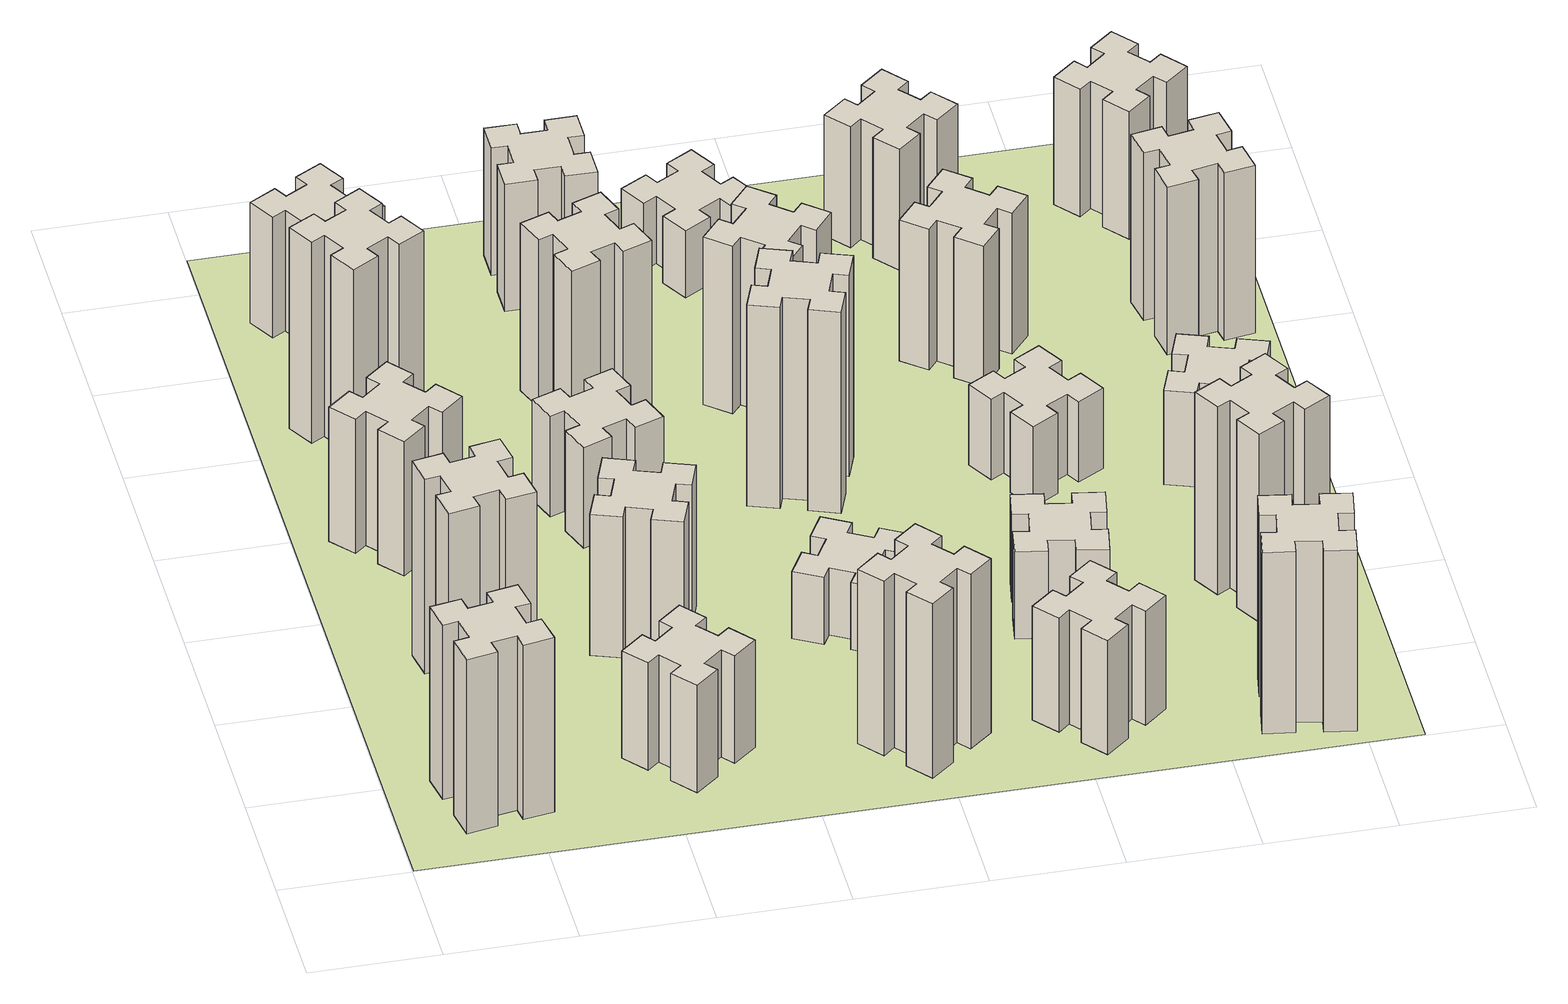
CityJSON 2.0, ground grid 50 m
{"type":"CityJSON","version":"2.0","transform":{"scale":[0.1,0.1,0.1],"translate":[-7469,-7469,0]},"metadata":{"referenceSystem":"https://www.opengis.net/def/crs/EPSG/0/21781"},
"CityObjects":{
"building1":{"type":"Building","attributes":{"class":"1000","function":"1000","usage":"1000","yearOfConstruction":2016,"roofType":"1000","measuredHeight":78,"storeysAboveGround":30,"storeysBelowGround":0},"geometry":[{"type":"Solid","lod":"1","boundaries":[[[[0,1,2,3,4,5,6,7,8,9,10,11,12,13,14,15,16,17,18,19]],[[17,16,20,21]],[[16,15,22,20]],[[15,14,23,22]],[[14,13,24,23]],[[13,12,25,24]],[[12,11,26,25]],[[11,10,27,26]],[[10,9,28,27]],[[9,8,29,28]],[[8,7,30,29]],[[7,6,31,30]],[[6,5,32,31]],[[5,4,33,32]],[[4,3,34,33]],[[3,2,35,34]],[[2,1,36,35]],[[1,0,37,36]],[[0,19,38,37]],[[19,18,39,38]],[[18,17,21,39]],[[24,25,26,27,28,29,30,31,32,33,34,35,36,37,38,39,21,20,22,23]]]]}]},
"building2":{"type":"Building","attributes":{"class":"1000","function":"1000","usage":"1000","yearOfConstruction":2016,"roofType":"1000","measuredHeight":87,"storeysAboveGround":30,"storeysBelowGround":0},"geometry":[{"type":"Solid","lod":"1","boundaries":[[[[40,41,42,43,44,45,46,47,48,49,50,51,52,53,54,55,56,57,58,59]],[[57,56,60,61]],[[56,55,62,60]],[[55,54,63,62]],[[54,53,64,63]],[[53,52,65,64]],[[52,51,66,65]],[[51,50,67,66]],[[50,49,68,67]],[[49,48,69,68]],[[48,47,70,69]],[[47,46,71,70]],[[46,45,72,71]],[[45,44,73,72]],[[44,43,74,73]],[[43,42,75,74]],[[42,41,76,75]],[[41,40,77,76]],[[40,59,78,77]],[[59,58,79,78]],[[58,57,61,79]],[[64,65,66,67,68,69,70,71,72,73,74,75,76,77,78,79,61,60,62,63]]]]}]},
"building3":{"type":"Building","attributes":{"class":"1000","function":"1000","usage":"1000","yearOfConstruction":2016,"roofType":"1000","measuredHeight":60,"storeysAboveGround":30,"storeysBelowGround":0},"geometry":[{"type":"Solid","lod":"1","boundaries":[[[[80,81,82,83,84,85,86,87,88,89,90,91,92,93,94,95,96,97,98,99]],[[97,96,100,101]],[[96,95,102,100]],[[95,94,103,102]],[[94,93,104,103]],[[93,92,105,104]],[[92,91,106,105]],[[91,90,107,106]],[[90,89,108,107]],[[89,88,109,108]],[[88,87,110,109]],[[87,86,111,110]],[[86,85,112,111]],[[85,84,113,112]],[[84,83,114,113]],[[83,82,115,114]],[[82,81,116,115]],[[81,80,117,116]],[[80,99,118,117]],[[99,98,119,118]],[[98,97,101,119]],[[104,105,106,107,108,109,110,111,112,113,114,115,116,117,118,119,101,100,102,103]]]]}]},
"building4":{"type":"Building","attributes":{"class":"1000","function":"1000","usage":"1000","yearOfConstruction":2016,"roofType":"1000","measuredHeight":90,"storeysAboveGround":30,"storeysBelowGround":0},"geometry":[{"type":"Solid","lod":"1","boundaries":[[[[120,121,122,123,124,125,126,127,128,129,130,131,132,133,134,135,136,137,138,139]],[[137,136,140,141]],[[136,135,142,140]],[[135,134,143,142]],[[134,133,144,143]],[[133,132,145,144]],[[132,131,146,145]],[[131,130,147,146]],[[130,129,148,147]],[[129,128,149,148]],[[128,127,150,149]],[[127,126,151,150]],[[126,125,152,151]],[[125,124,153,152]],[[124,123,154,153]],[[123,122,155,154]],[[122,121,156,155]],[[121,120,157,156]],[[120,139,158,157]],[[139,138,159,158]],[[138,137,141,159]],[[144,145,146,147,148,149,150,151,152,153,154,155,156,157,158,159,141,140,142,143]]]]}]},
"building5":{"type":"Building","attributes":{"class":"1000","function":"1000","usage":"1000","yearOfConstruction":2016,"roofType":"1000","measuredHeight":48,"storeysAboveGround":30,"storeysBelowGround":0},"geometry":[{"type":"Solid","lod":"1","boundaries":[[[[160,161,162,163,164,165,166,167,168,169,170,171,172,173,174,175,176,177,178,179]],[[177,176,180,181]],[[176,175,182,180]],[[175,174,183,182]],[[174,173,184,183]],[[173,172,185,184]],[[172,171,186,185]],[[171,170,187,186]],[[170,169,188,187]],[[169,168,189,188]],[[168,167,190,189]],[[167,166,191,190]],[[166,165,192,191]],[[165,164,193,192]],[[164,163,194,193]],[[163,162,195,194]],[[162,161,196,195]],[[161,160,197,196]],[[160,179,198,197]],[[179,178,199,198]],[[178,177,181,199]],[[184,185,186,187,188,189,190,191,192,193,194,195,196,197,198,199,181,180,182,183]]]]}]},
"building6":{"type":"Building","attributes":{"class":"1000","function":"1000","usage":"1000","yearOfConstruction":2016,"roofType":"1000","measuredHeight":54,"storeysAboveGround":30,"storeysBelowGround":0},"geometry":[{"type":"Solid","lod":"1","boundaries":[[[[200,201,202,203,204,205,206,207,208,209,210,211,212,213,214,215,216,217,218,219]],[[217,216,220,221]],[[216,215,222,220]],[[215,214,223,222]],[[214,213,224,223]],[[213,212,225,224]],[[212,211,226,225]],[[211,210,227,226]],[[210,209,228,227]],[[209,208,229,228]],[[208,207,230,229]],[[207,206,231,230]],[[206,205,232,231]],[[205,204,233,232]],[[204,203,234,233]],[[203,202,235,234]],[[202,201,236,235]],[[201,200,237,236]],[[200,219,238,237]],[[219,218,239,238]],[[218,217,221,239]],[[224,225,226,227,228,229,230,231,232,233,234,235,236,237,238,239,221,220,222,223]]]]}]},
"building7":{"type":"Building","attributes":{"class":"1000","function":"1000","usage":"1000","yearOfConstruction":2016,"roofType":"1000","measuredHeight":63,"storeysAboveGround":30,"storeysBelowGround":0},"geometry":[{"type":"Solid","lod":"1","boundaries":[[[[240,241,242,243,244,245,246,247,248,249,250,251,252,253,254,255,256,257,258,259]],[[257,256,260,261]],[[256,255,262,260]],[[255,254,263,262]],[[254,253,264,263]],[[253,252,265,264]],[[252,251,266,265]],[[251,250,267,266]],[[250,249,268,267]],[[249,248,269,268]],[[248,247,270,269]],[[247,246,271,270]],[[246,245,272,271]],[[245,244,273,272]],[[244,243,274,273]],[[243,242,275,274]],[[242,241,276,275]],[[241,240,277,276]],[[240,259,278,277]],[[259,258,279,278]],[[258,257,261,279]],[[264,265,266,267,268,269,270,271,272,273,274,275,276,277,278,279,261,260,262,263]]]]}]},
"building8":{"type":"Building","attributes":{"class":"1000","function":"1000","usage":"1000","yearOfConstruction":2016,"roofType":"1000","measuredHeight":45,"storeysAboveGround":30,"storeysBelowGround":0},"geometry":[{"type":"Solid","lod":"1","boundaries":[[[[280,281,282,283,284,285,286,287,288,289,290,291,292,293,294,295,296,297,298,299]],[[297,296,300,301]],[[296,295,302,300]],[[295,294,303,302]],[[294,293,304,303]],[[293,292,305,304]],[[292,291,306,305]],[[291,290,307,306]],[[290,289,308,307]],[[289,288,309,308]],[[288,287,310,309]],[[287,286,311,310]],[[286,285,312,311]],[[285,284,313,312]],[[284,283,314,313]],[[283,282,315,314]],[[282,281,316,315]],[[281,280,317,316]],[[280,299,318,317]],[[299,298,319,318]],[[298,297,301,319]],[[304,305,306,307,308,309,310,311,312,313,314,315,316,317,318,319,301,300,302,303]]]]}]},
"building9":{"type":"Building","attributes":{"class":"1000","function":"1000","usage":"1000","yearOfConstruction":2016,"roofType":"1000","measuredHeight":75,"storeysAboveGround":30,"storeysBelowGround":0},"geometry":[{"type":"Solid","lod":"1","boundaries":[[[[320,321,322,323,324,325,326,327,328,329,330,331,332,333,334,335,336,337,338,339]],[[337,336,340,341]],[[336,335,342,340]],[[335,334,343,342]],[[334,333,344,343]],[[333,332,345,344]],[[332,331,346,345]],[[331,330,347,346]],[[330,329,348,347]],[[329,328,349,348]],[[328,327,350,349]],[[327,326,351,350]],[[326,325,352,351]],[[325,324,353,352]],[[324,323,354,353]],[[323,322,355,354]],[[322,321,356,355]],[[321,320,357,356]],[[320,339,358,357]],[[339,338,359,358]],[[338,337,341,359]],[[344,345,346,347,348,349,350,351,352,353,354,355,356,357,358,359,341,340,342,343]]]]}]},
"building10":{"type":"Building","attributes":{"class":"1000","function":"1000","usage":"1000","yearOfConstruction":2016,"roofType":"1000","measuredHeight":78,"storeysAboveGround":30,"storeysBelowGround":0},"geometry":[{"type":"Solid","lod":"1","boundaries":[[[[360,361,362,363,364,365,366,367,368,369,370,371,372,373,374,375,376,377,378,379]],[[377,376,380,381]],[[376,375,382,380]],[[375,374,383,382]],[[374,373,384,383]],[[373,372,385,384]],[[372,371,386,385]],[[371,370,387,386]],[[370,369,388,387]],[[369,368,389,388]],[[368,367,390,389]],[[367,366,391,390]],[[366,365,392,391]],[[365,364,393,392]],[[364,363,394,393]],[[363,362,395,394]],[[362,361,396,395]],[[361,360,397,396]],[[360,379,398,397]],[[379,378,399,398]],[[378,377,381,399]],[[384,385,386,387,388,389,390,391,392,393,394,395,396,397,398,399,381,380,382,383]]]]}]},
"building11":{"type":"Building","attributes":{"class":"1000","function":"1000","usage":"1000","yearOfConstruction":2016,"roofType":"1000","measuredHeight":30,"storeysAboveGround":30,"storeysBelowGround":0},"geometry":[{"type":"Solid","lod":"1","boundaries":[[[[400,401,402,403,404,405,406,407,408,409,410,411,412,413,414,415,416,417,418,419]],[[417,416,420,421]],[[416,415,422,420]],[[415,414,423,422]],[[414,413,424,423]],[[413,412,425,424]],[[412,411,426,425]],[[411,410,427,426]],[[410,409,428,427]],[[409,408,429,428]],[[408,407,430,429]],[[407,406,431,430]],[[406,405,432,431]],[[405,404,433,432]],[[404,403,434,433]],[[403,402,435,434]],[[402,401,436,435]],[[401,400,437,436]],[[400,419,438,437]],[[419,418,439,438]],[[418,417,421,439]],[[424,425,426,427,428,429,430,431,432,433,434,435,436,437,438,439,421,420,422,423]]]]}]},
"building12":{"type":"Building","attributes":{"class":"1000","function":"1000","usage":"1000","yearOfConstruction":2016,"roofType":"1000","measuredHeight":57,"storeysAboveGround":30,"storeysBelowGround":0},"geometry":[{"type":"Solid","lod":"1","boundaries":[[[[440,441,442,443,444,445,446,447,448,449,450,451,452,453,454,455,456,457,458,459]],[[457,456,460,461]],[[456,455,462,460]],[[455,454,463,462]],[[454,453,464,463]],[[453,452,465,464]],[[452,451,466,465]],[[451,450,467,466]],[[450,449,468,467]],[[449,448,469,468]],[[448,447,470,469]],[[447,446,471,470]],[[446,445,472,471]],[[445,444,473,472]],[[444,443,474,473]],[[443,442,475,474]],[[442,441,476,475]],[[441,440,477,476]],[[440,459,478,477]],[[459,458,479,478]],[[458,457,461,479]],[[464,465,466,467,468,469,470,471,472,473,474,475,476,477,478,479,461,460,462,463]]]]}]},
"building13":{"type":"Building","attributes":{"class":"1000","function":"1000","usage":"1000","yearOfConstruction":2016,"roofType":"1000","measuredHeight":90,"storeysAboveGround":30,"storeysBelowGround":0},"geometry":[{"type":"Solid","lod":"1","boundaries":[[[[480,481,482,483,484,485,486,487,488,489,490,491,492,493,494,495,496,497,498,499]],[[497,496,500,501]],[[496,495,502,500]],[[495,494,503,502]],[[494,493,504,503]],[[493,492,505,504]],[[492,491,506,505]],[[491,490,507,506]],[[490,489,508,507]],[[489,488,509,508]],[[488,487,510,509]],[[487,486,511,510]],[[486,485,512,511]],[[485,484,513,512]],[[484,483,514,513]],[[483,482,515,514]],[[482,481,516,515]],[[481,480,517,516]],[[480,499,518,517]],[[499,498,519,518]],[[498,497,501,519]],[[504,505,506,507,508,509,510,511,512,513,514,515,516,517,518,519,501,500,502,503]]]]}]},
"building14":{"type":"Building","attributes":{"class":"1000","function":"1000","usage":"1000","yearOfConstruction":2016,"roofType":"1000","measuredHeight":75,"storeysAboveGround":30,"storeysBelowGround":0},"geometry":[{"type":"Solid","lod":"1","boundaries":[[[[520,521,522,523,524,525,526,527,528,529,530,531,532,533,534,535,536,537,538,539]],[[537,536,540,541]],[[536,535,542,540]],[[535,534,543,542]],[[534,533,544,543]],[[533,532,545,544]],[[532,531,546,545]],[[531,530,547,546]],[[530,529,548,547]],[[529,528,549,548]],[[528,527,550,549]],[[527,526,551,550]],[[526,525,552,551]],[[525,524,553,552]],[[524,523,554,553]],[[523,522,555,554]],[[522,521,556,555]],[[521,520,557,556]],[[520,539,558,557]],[[539,538,559,558]],[[538,537,541,559]],[[544,545,546,547,548,549,550,551,552,553,554,555,556,557,558,559,541,540,542,543]]]]}]},
"building15":{"type":"Building","attributes":{"class":"1000","function":"1000","usage":"1000","yearOfConstruction":2016,"roofType":"1000","measuredHeight":51,"storeysAboveGround":30,"storeysBelowGround":0},"geometry":[{"type":"Solid","lod":"1","boundaries":[[[[560,561,562,563,564,565,566,567,568,569,570,571,572,573,574,575,576,577,578,579]],[[577,576,580,581]],[[576,575,582,580]],[[575,574,583,582]],[[574,573,584,583]],[[573,572,585,584]],[[572,571,586,585]],[[571,570,587,586]],[[570,569,588,587]],[[569,568,589,588]],[[568,567,590,589]],[[567,566,591,590]],[[566,565,592,591]],[[565,564,593,592]],[[564,563,594,593]],[[563,562,595,594]],[[562,561,596,595]],[[561,560,597,596]],[[560,579,598,597]],[[579,578,599,598]],[[578,577,581,599]],[[584,585,586,587,588,589,590,591,592,593,594,595,596,597,598,599,581,580,582,583]]]]}]},
"building16":{"type":"Building","attributes":{"class":"1000","function":"1000","usage":"1000","yearOfConstruction":2016,"roofType":"1000","measuredHeight":30,"storeysAboveGround":30,"storeysBelowGround":0},"geometry":[{"type":"Solid","lod":"1","boundaries":[[[[600,601,602,603,604,605,606,607,608,609,610,611,612,613,614,615,616,617,618,619]],[[617,616,620,621]],[[616,615,622,620]],[[615,614,623,622]],[[614,613,624,623]],[[613,612,625,624]],[[612,611,626,625]],[[611,610,627,626]],[[610,609,628,627]],[[609,608,629,628]],[[608,607,630,629]],[[607,606,631,630]],[[606,605,632,631]],[[605,604,633,632]],[[604,603,634,633]],[[603,602,635,634]],[[602,601,636,635]],[[601,600,637,636]],[[600,619,638,637]],[[619,618,639,638]],[[618,617,621,639]],[[624,625,626,627,628,629,630,631,632,633,634,635,636,637,638,639,621,620,622,623]]]]}]},
"building17":{"type":"Building","attributes":{"class":"1000","function":"1000","usage":"1000","yearOfConstruction":2016,"roofType":"1000","measuredHeight":39,"storeysAboveGround":30,"storeysBelowGround":0},"geometry":[{"type":"Solid","lod":"1","boundaries":[[[[640,641,642,643,644,645,646,647,648,649,650,651,652,653,654,655,656,657,658,659]],[[657,656,660,661]],[[656,655,662,660]],[[655,654,663,662]],[[654,653,664,663]],[[653,652,665,664]],[[652,651,666,665]],[[651,650,667,666]],[[650,649,668,667]],[[649,648,669,668]],[[648,647,670,669]],[[647,646,671,670]],[[646,645,672,671]],[[645,644,673,672]],[[644,643,674,673]],[[643,642,675,674]],[[642,641,676,675]],[[641,640,677,676]],[[640,659,678,677]],[[659,658,679,678]],[[658,657,661,679]],[[664,665,666,667,668,669,670,671,672,673,674,675,676,677,678,679,661,660,662,663]]]]}]},
"building18":{"type":"Building","attributes":{"class":"1000","function":"1000","usage":"1000","yearOfConstruction":2016,"roofType":"1000","measuredHeight":36,"storeysAboveGround":30,"storeysBelowGround":0},"geometry":[{"type":"Solid","lod":"1","boundaries":[[[[680,681,682,683,684,685,686,687,688,689,690,691,692,693,694,695,696,697,698,699]],[[697,696,700,701]],[[696,695,702,700]],[[695,694,703,702]],[[694,693,704,703]],[[693,692,705,704]],[[692,691,706,705]],[[691,690,707,706]],[[690,689,708,707]],[[689,688,709,708]],[[688,687,710,709]],[[687,686,711,710]],[[686,685,712,711]],[[685,684,713,712]],[[684,683,714,713]],[[683,682,715,714]],[[682,681,716,715]],[[681,680,717,716]],[[680,699,718,717]],[[699,698,719,718]],[[698,697,701,719]],[[704,705,706,707,708,709,710,711,712,713,714,715,716,717,718,719,701,700,702,703]]]]}]},
"building19":{"type":"Building","attributes":{"class":"1000","function":"1000","usage":"1000","yearOfConstruction":2016,"roofType":"1000","measuredHeight":63,"storeysAboveGround":30,"storeysBelowGround":0},"geometry":[{"type":"Solid","lod":"1","boundaries":[[[[720,721,722,723,724,725,726,727,728,729,730,731,732,733,734,735,736,737,738,739]],[[737,736,740,741]],[[736,735,742,740]],[[735,734,743,742]],[[734,733,744,743]],[[733,732,745,744]],[[732,731,746,745]],[[731,730,747,746]],[[730,729,748,747]],[[729,728,749,748]],[[728,727,750,749]],[[727,726,751,750]],[[726,725,752,751]],[[725,724,753,752]],[[724,723,754,753]],[[723,722,755,754]],[[722,721,756,755]],[[721,720,757,756]],[[720,739,758,757]],[[739,738,759,758]],[[738,737,741,759]],[[744,745,746,747,748,749,750,751,752,753,754,755,756,757,758,759,741,740,742,743]]]]}]},
"building20":{"type":"Building","attributes":{"class":"1000","function":"1000","usage":"1000","yearOfConstruction":2016,"roofType":"1000","measuredHeight":81,"storeysAboveGround":30,"storeysBelowGround":0},"geometry":[{"type":"Solid","lod":"1","boundaries":[[[[760,761,762,763,764,765,766,767,768,769,770,771,772,773,774,775,776,777,778,779]],[[777,776,780,781]],[[776,775,782,780]],[[775,774,783,782]],[[774,773,784,783]],[[773,772,785,784]],[[772,771,786,785]],[[771,770,787,786]],[[770,769,788,787]],[[769,768,789,788]],[[768,767,790,789]],[[767,766,791,790]],[[766,765,792,791]],[[765,764,793,792]],[[764,763,794,793]],[[763,762,795,794]],[[762,761,796,795]],[[761,760,797,796]],[[760,779,798,797]],[[779,778,799,798]],[[778,777,781,799]],[[784,785,786,787,788,789,790,791,792,793,794,795,796,797,798,799,781,780,782,783]]]]}]},
"building21":{"type":"Building","attributes":{"class":"1000","function":"1000","usage":"1000","yearOfConstruction":2016,"roofType":"1000","measuredHeight":54,"storeysAboveGround":30,"storeysBelowGround":0},"geometry":[{"type":"Solid","lod":"1","boundaries":[[[[800,801,802,803,804,805,806,807,808,809,810,811,812,813,814,815,816,817,818,819]],[[817,816,820,821]],[[816,815,822,820]],[[815,814,823,822]],[[814,813,824,823]],[[813,812,825,824]],[[812,811,826,825]],[[811,810,827,826]],[[810,809,828,827]],[[809,808,829,828]],[[808,807,830,829]],[[807,806,831,830]],[[806,805,832,831]],[[805,804,833,832]],[[804,803,834,833]],[[803,802,835,834]],[[802,801,836,835]],[[801,800,837,836]],[[800,819,838,837]],[[819,818,839,838]],[[818,817,821,839]],[[824,825,826,827,828,829,830,831,832,833,834,835,836,837,838,839,821,820,822,823]]]]}]},
"building22":{"type":"Building","attributes":{"class":"1000","function":"1000","usage":"1000","yearOfConstruction":2016,"roofType":"1000","measuredHeight":84,"storeysAboveGround":30,"storeysBelowGround":0},"geometry":[{"type":"Solid","lod":"1","boundaries":[[[[840,841,842,843,844,845,846,847,848,849,850,851,852,853,854,855,856,857,858,859]],[[857,856,860,861]],[[856,855,862,860]],[[855,854,863,862]],[[854,853,864,863]],[[853,852,865,864]],[[852,851,866,865]],[[851,850,867,866]],[[850,849,868,867]],[[849,848,869,868]],[[848,847,870,869]],[[847,846,871,870]],[[846,845,872,871]],[[845,844,873,872]],[[844,843,874,873]],[[843,842,875,874]],[[842,841,876,875]],[[841,840,877,876]],[[840,859,878,877]],[[859,858,879,878]],[[858,857,861,879]],[[864,865,866,867,868,869,870,871,872,873,874,875,876,877,878,879,861,860,862,863]]]]}]},
"building23":{"type":"Building","attributes":{"class":"1000","function":"1000","usage":"1000","yearOfConstruction":2016,"roofType":"1000","measuredHeight":42,"storeysAboveGround":30,"storeysBelowGround":0},"geometry":[{"type":"Solid","lod":"1","boundaries":[[[[880,881,882,883,884,885,886,887,888,889,890,891,892,893,894,895,896,897,898,899]],[[897,896,900,901]],[[896,895,902,900]],[[895,894,903,902]],[[894,893,904,903]],[[893,892,905,904]],[[892,891,906,905]],[[891,890,907,906]],[[890,889,908,907]],[[889,888,909,908]],[[888,887,910,909]],[[887,886,911,910]],[[886,885,912,911]],[[885,884,913,912]],[[884,883,914,913]],[[883,882,915,914]],[[882,881,916,915]],[[881,880,917,916]],[[880,899,918,917]],[[899,898,919,918]],[[898,897,901,919]],[[904,905,906,907,908,909,910,911,912,913,914,915,916,917,918,919,901,900,902,903]]]]}]},
"building24":{"type":"Building","attributes":{"class":"1000","function":"1000","usage":"1000","yearOfConstruction":2016,"roofType":"1000","measuredHeight":75,"storeysAboveGround":30,"storeysBelowGround":0},"geometry":[{"type":"Solid","lod":"1","boundaries":[[[[920,921,922,923,924,925,926,927,928,929,930,931,932,933,934,935,936,937,938,939]],[[937,936,940,941]],[[936,935,942,940]],[[935,934,943,942]],[[934,933,944,943]],[[933,932,945,944]],[[932,931,946,945]],[[931,930,947,946]],[[930,929,948,947]],[[929,928,949,948]],[[928,927,950,949]],[[927,926,951,950]],[[926,925,952,951]],[[925,924,953,952]],[[924,923,954,953]],[[923,922,955,954]],[[922,921,956,955]],[[921,920,957,956]],[[920,939,958,957]],[[939,938,959,958]],[[938,937,941,959]],[[944,945,946,947,948,949,950,951,952,953,954,955,956,957,958,959,941,940,942,943]]]]}]},
"building25":{"type":"Building","attributes":{"class":"1000","function":"1000","usage":"1000","yearOfConstruction":2016,"roofType":"1000","measuredHeight":57,"storeysAboveGround":30,"storeysBelowGround":0},"geometry":[{"type":"Solid","lod":"1","boundaries":[[[[960,961,962,963,964,965,966,967,968,969,970,971,972,973,974,975,976,977,978,979]],[[977,976,980,981]],[[976,975,982,980]],[[975,974,983,982]],[[974,973,984,983]],[[973,972,985,984]],[[972,971,986,985]],[[971,970,987,986]],[[970,969,988,987]],[[969,968,989,988]],[[968,967,990,989]],[[967,966,991,990]],[[966,965,992,991]],[[965,964,993,992]],[[964,963,994,993]],[[963,962,995,994]],[[962,961,996,995]],[[961,960,997,996]],[[960,979,998,997]],[[979,978,999,998]],[[978,977,981,999]],[[984,985,986,987,988,989,990,991,992,993,994,995,996,997,998,999,981,980,982,983]]]]}]},
"landuse1":{"type":"LandUse","attributes":{"name":"plot1","function":"1010"},"geometry":[{"type":"MultiSurface","lod":"1","boundaries":[[[1000,1001,1002,1003]]]}]}
},
"vertices":[
[492,345,0],[475,444,0],[534,454,0],[513,572,0],[395,551,0],[405,492,0],[307,475,0],[297,534,0],[178,513,0],[199,395,0],[258,405,0],[276,307,0],[217,297,0],[237,178,0],[356,199,0],[345,258,0],[444,276,0],[454,217,0],[572,237,0],[551,356,0],[444,276,780],[454,217,780],[345,258,780],[356,199,780],[237,178,780],[217,297,780],[276,307,780],[258,405,780],[199,395,780],[178,513,780],[297,534,780],[307,475,780],[405,492,780],[395,551,780],[513,572,780],[534,454,780],[475,444,780],[492,345,780],[551,356,780],[572,237,780],
[445,998,0],[544,1016,0],[554,957,0],[672,977,0],[651,1096,0],[592,1085,0],[575,1184,0],[634,1194,0],[613,1312,0],[495,1291,0],[505,1232,0],[407,1215,0],[397,1274,0],[278,1253,0],[299,1135,0],[358,1145,0],[376,1047,0],[317,1037,0],[337,918,0],[456,939,0],[376,1047,870],[317,1037,870],[358,1145,870],[299,1135,870],[278,1253,870],[397,1274,870],[407,1215,870],[505,1232,870],[495,1291,870],[613,1312,870],[634,1194,870],[575,1184,870],[592,1085,870],[651,1096,870],[672,977,870],[554,957,870],[544,1016,870],[445,998,870],[456,939,870],[337,918,870],
[492,1988,0],[427,2064,0],[473,2103,0],[396,2195,0],[304,2118,0],[343,2072,0],[266,2007,0],[228,2053,0],[136,1976,0],[213,1884,0],[259,1923,0],[323,1846,0],[277,1808,0],[354,1716,0],[446,1793,0],[408,1839,0],[484,1903,0],[523,1857,0],[615,1934,0],[538,2026,0],[484,1903,600],[523,1857,600],[408,1839,600],[446,1793,600],[354,1716,600],[277,1808,600],[323,1846,600],[259,1923,600],[213,1884,600],[136,1976,600],[228,2053,600],[266,2007,600],[343,2072,600],[304,2118,600],[396,2195,600],[473,2103,600],[427,2064,600],[492,1988,600],[538,2026,600],[615,1934,600],
[255,2584,0],[305,2497,0],[253,2467,0],[313,2363,0],[417,2423,0],[387,2475,0],[474,2525,0],[504,2473,0],[608,2533,0],[548,2637,0],[496,2607,0],[446,2694,0],[498,2724,0],[438,2828,0],[334,2768,0],[364,2716,0],[277,2666,0],[247,2718,0],[143,2658,0],[203,2554,0],[277,2666,900],[247,2718,900],[364,2716,900],[334,2768,900],[438,2828,900],[498,2724,900],[446,2694,900],[496,2607,900],[548,2637,900],[608,2533,900],[504,2473,900],[474,2525,900],[387,2475,900],[417,2423,900],[313,2363,900],[253,2467,900],[305,2497,900],[255,2584,900],[203,2554,900],[143,2658,900],
[1232,508,0],[1167,584,0],[1213,623,0],[1136,715,0],[1044,638,0],[1083,592,0],[1006,527,0],[968,573,0],[876,496,0],[953,404,0],[999,443,0],[1063,366,0],[1017,328,0],[1094,236,0],[1186,313,0],[1148,359,0],[1224,423,0],[1263,377,0],[1355,454,0],[1278,546,0],[1224,423,480],[1263,377,480],[1148,359,480],[1186,313,480],[1094,236,480],[1017,328,480],[1063,366,480],[999,443,480],[953,404,480],[876,496,480],[968,573,480],[1006,527,480],[1083,592,480],[1044,638,480],[1136,715,480],[1213,623,480],[1167,584,480],[1232,508,480],[1278,546,480],[1355,454,480],
[364,3356,0],[277,3306,0],[247,3358,0],[143,3298,0],[203,3194,0],[255,3224,0],[305,3137,0],[253,3107,0],[313,3003,0],[417,3063,0],[387,3115,0],[474,3165,0],[504,3113,0],[608,3173,0],[548,3277,0],[496,3247,0],[446,3334,0],[498,3364,0],[438,3468,0],[334,3408,0],[446,3334,540],[498,3364,540],[496,3247,540],[548,3277,540],[608,3173,540],[504,3113,540],[474,3165,540],[387,3115,540],[417,3063,540],[313,3003,540],[253,3107,540],[305,3137,540],[255,3224,540],[203,3194,540],[143,3298,540],[247,3358,540],[277,3306,540],[364,3356,540],[334,3408,540],[438,3468,540],
[1202,1131,0],[1236,1225,0],[1292,1204,0],[1333,1317,0],[1220,1358,0],[1200,1302,0],[1106,1336,0],[1127,1392,0],[1014,1433,0],[973,1320,0],[1029,1300,0],[995,1206,0],[939,1227,0],[897,1114,0],[1010,1073,0],[1031,1129,0],[1125,1095,0],[1104,1039,0],[1217,997,0],[1258,1110,0],[1125,1095,630],[1104,1039,630],[1031,1129,630],[1010,1073,630],[897,1114,630],[939,1227,630],[995,1206,630],[1029,1300,630],[973,1320,630],[1014,1433,630],[1127,1392,630],[1106,1336,630],[1200,1302,630],[1220,1358,630],[1333,1317,630],[1292,1204,630],[1236,1225,630],[1202,1131,630],[1258,1110,630],[1217,997,630],
[995,1965,0],[1029,1871,0],[973,1850,0],[1014,1737,0],[1127,1779,0],[1106,1835,0],[1200,1869,0],[1220,1813,0],[1333,1854,0],[1292,1967,0],[1236,1946,0],[1202,2040,0],[1258,2060,0],[1217,2173,0],[1104,2132,0],[1125,2076,0],[1031,2042,0],[1010,2098,0],[897,2057,0],[939,1944,0],[1031,2042,450],[1010,2098,450],[1125,2076,450],[1104,2132,450],[1217,2173,450],[1258,2060,450],[1202,2040,450],[1236,1946,450],[1292,1967,450],[1333,1854,450],[1220,1813,450],[1200,1869,450],[1106,1835,450],[1127,1779,450],[1014,1737,450],[973,1850,450],[1029,1871,450],[995,1965,450],[939,1944,450],[897,2057,450],
[1225,2716,0],[1131,2682,0],[1110,2738,0],[997,2697,0],[1039,2584,0],[1095,2605,0],[1129,2511,0],[1073,2490,0],[1114,2377,0],[1227,2419,0],[1206,2475,0],[1300,2509,0],[1320,2453,0],[1433,2494,0],[1392,2607,0],[1336,2586,0],[1302,2680,0],[1358,2700,0],[1317,2813,0],[1204,2772,0],[1302,2680,750],[1358,2700,750],[1336,2586,750],[1392,2607,750],[1433,2494,750],[1320,2453,750],[1300,2509,750],[1206,2475,750],[1227,2419,750],[1114,2377,750],[1073,2490,750],[1129,2511,750],[1095,2605,750],[1039,2584,750],[997,2697,750],[1110,2738,750],[1131,2682,750],[1225,2716,750],[1204,2772,750],[1317,2813,750],
[2072,408,0],[2007,484,0],[2053,523,0],[1976,615,0],[1884,538,0],[1923,492,0],[1846,427,0],[1808,473,0],[1716,396,0],[1793,304,0],[1839,343,0],[1903,266,0],[1857,228,0],[1934,136,0],[2026,213,0],[1988,259,0],[2064,323,0],[2103,277,0],[2195,354,0],[2118,446,0],[2064,323,780],[2103,277,780],[1988,259,780],[2026,213,780],[1934,136,780],[1857,228,780],[1903,266,780],[1839,343,780],[1793,304,780],[1716,396,780],[1808,473,780],[1846,427,780],[1923,492,780],[1884,538,780],[1976,615,780],[2053,523,780],[2007,484,780],[2072,408,780],[2118,446,780],[2195,354,780],
[1757,1045,0],[1844,995,0],[1814,943,0],[1918,883,0],[1978,987,0],[1926,1017,0],[1976,1104,0],[2028,1074,0],[2088,1178,0],[1984,1238,0],[1954,1186,0],[1867,1236,0],[1897,1288,0],[1793,1348,0],[1733,1244,0],[1785,1214,0],[1735,1127,0],[1683,1157,0],[1623,1053,0],[1727,993,0],[1735,1127,300],[1683,1157,300],[1785,1214,300],[1733,1244,300],[1793,1348,300],[1897,1288,300],[1867,1236,300],[1954,1186,300],[1984,1238,300],[2088,1178,300],[2028,1074,300],[1976,1104,300],[1926,1017,300],[1978,987,300],[1918,883,300],[1814,943,300],[1844,995,300],[1757,1045,300],[1727,993,300],[1623,1053,300],
[1265,3445,0],[1165,3445,0],[1165,3505,0],[1045,3505,0],[1045,3385,0],[1105,3385,0],[1105,3285,0],[1045,3285,0],[1045,3165,0],[1165,3165,0],[1165,3225,0],[1265,3225,0],[1265,3165,0],[1385,3165,0],[1385,3285,0],[1325,3285,0],[1325,3385,0],[1385,3385,0],[1385,3505,0],[1265,3505,0],[1325,3385,570],[1385,3385,570],[1325,3285,570],[1385,3285,570],[1385,3165,570],[1265,3165,570],[1265,3225,570],[1165,3225,570],[1165,3165,570],[1045,3165,570],[1045,3285,570],[1105,3285,570],[1105,3385,570],[1045,3385,570],[1045,3505,570],[1165,3505,570],[1165,3445,570],[1265,3445,570],[1265,3505,570],[1385,3505,570],
[1940,2042,0],[1846,2076,0],[1867,2132,0],[1754,2173,0],[1713,2060,0],[1769,2040,0],[1735,1946,0],[1679,1967,0],[1637,1854,0],[1750,1813,0],[1771,1869,0],[1865,1835,0],[1844,1779,0],[1957,1737,0],[1998,1850,0],[1942,1871,0],[1976,1965,0],[2032,1944,0],[2073,2057,0],[1960,2098,0],[1976,1965,900],[2032,1944,900],[1942,1871,900],[1998,1850,900],[1957,1737,900],[1844,1779,900],[1865,1835,900],[1771,1869,900],[1750,1813,900],[1637,1854,900],[1679,1967,900],[1735,1946,900],[1769,2040,900],[1713,2060,900],[1754,2173,900],[1867,2132,900],[1846,2076,900],[1940,2042,900],[1960,2098,900],[2073,2057,900],
[1964,2547,0],[1888,2612,0],[1926,2658,0],[1834,2735,0],[1757,2643,0],[1803,2604,0],[1739,2528,0],[1693,2566,0],[1616,2474,0],[1708,2397,0],[1746,2443,0],[1823,2379,0],[1784,2333,0],[1876,2256,0],[1953,2348,0],[1907,2386,0],[1972,2463,0],[2018,2424,0],[2095,2516,0],[2003,2593,0],[1972,2463,750],[2018,2424,750],[1907,2386,750],[1953,2348,750],[1876,2256,750],[1784,2333,750],[1823,2379,750],[1746,2443,750],[1708,2397,750],[1616,2474,750],[1693,2566,750],[1739,2528,750],[1803,2604,750],[1757,2643,750],[1834,2735,750],[1926,2658,750],[1888,2612,750],[1964,2547,750],[2003,2593,750],[2095,2516,750],
[2628,259,0],[2704,323,0],[2743,277,0],[2835,354,0],[2758,446,0],[2712,408,0],[2647,484,0],[2693,523,0],[2616,615,0],[2524,538,0],[2563,492,0],[2486,427,0],[2448,473,0],[2356,396,0],[2433,304,0],[2479,343,0],[2543,266,0],[2497,228,0],[2574,136,0],[2666,213,0],[2543,266,510],[2497,228,510],[2479,343,510],[2433,304,510],[2356,396,510],[2448,473,510],[2486,427,510],[2563,492,510],[2524,538,510],[2616,615,510],[2693,523,510],[2647,484,510],[2712,408,510],[2758,446,510],[2835,354,510],[2743,277,510],[2704,323,510],[2628,259,510],[2666,213,510],[2574,136,510],
[1635,3324,0],[1685,3237,0],[1633,3207,0],[1693,3103,0],[1797,3163,0],[1767,3215,0],[1854,3265,0],[1884,3213,0],[1988,3273,0],[1928,3377,0],[1876,3347,0],[1826,3434,0],[1878,3464,0],[1818,3568,0],[1714,3508,0],[1744,3456,0],[1657,3406,0],[1627,3458,0],[1523,3398,0],[1583,3294,0],[1657,3406,300],[1627,3458,300],[1744,3456,300],[1714,3508,300],[1818,3568,300],[1878,3464,300],[1826,3434,300],[1876,3347,300],[1928,3377,300],[1988,3273,300],[1884,3213,300],[1854,3265,300],[1767,3215,300],[1797,3163,300],[1693,3103,300],[1633,3207,300],[1685,3237,300],[1635,3324,300],[1583,3294,300],[1523,3398,300],
[2496,1084,0],[2478,985,0],[2419,996,0],[2398,877,0],[2517,857,0],[2527,916,0],[2625,898,0],[2615,839,0],[2733,818,0],[2754,937,0],[2695,947,0],[2712,1045,0],[2771,1035,0],[2792,1153,0],[2674,1174,0],[2664,1115,0],[2565,1132,0],[2576,1191,0],[2457,1212,0],[2437,1094,0],[2565,1132,390],[2576,1191,390],[2664,1115,390],[2674,1174,390],[2792,1153,390],[2771,1035,390],[2712,1045,390],[2695,947,390],[2754,937,390],[2733,818,390],[2615,839,390],[2625,898,390],[2527,916,390],[2517,857,390],[2398,877,390],[2419,996,390],[2478,985,390],[2496,1084,390],[2437,1094,390],[2457,1212,390],
[2684,1976,0],[2597,1926,0],[2567,1978,0],[2463,1918,0],[2523,1814,0],[2575,1844,0],[2625,1757,0],[2573,1727,0],[2633,1623,0],[2737,1683,0],[2707,1735,0],[2794,1785,0],[2824,1733,0],[2928,1793,0],[2868,1897,0],[2816,1867,0],[2766,1954,0],[2818,1984,0],[2758,2088,0],[2654,2028,0],[2766,1954,360],[2818,1984,360],[2816,1867,360],[2868,1897,360],[2928,1793,360],[2824,1733,360],[2794,1785,360],[2707,1735,360],[2737,1683,360],[2633,1623,360],[2573,1727,360],[2625,1757,360],[2575,1844,360],[2523,1814,360],[2463,1918,360],[2567,1978,360],[2597,1926,360],[2684,1976,360],[2654,2028,360],[2758,2088,360],
[2704,2647,0],[2628,2712,0],[2666,2758,0],[2574,2835,0],[2497,2743,0],[2543,2704,0],[2479,2628,0],[2433,2666,0],[2356,2574,0],[2448,2497,0],[2486,2543,0],[2563,2479,0],[2524,2433,0],[2616,2356,0],[2693,2448,0],[2647,2486,0],[2712,2563,0],[2758,2524,0],[2835,2616,0],[2743,2693,0],[2712,2563,630],[2758,2524,630],[2647,2486,630],[2693,2448,630],[2616,2356,630],[2524,2433,630],[2563,2479,630],[2486,2543,630],[2448,2497,630],[2356,2574,630],[2433,2666,630],[2479,2628,630],[2543,2704,630],[2497,2743,630],[2574,2835,630],[2666,2758,630],[2628,2712,630],[2704,2647,630],[2743,2693,630],[2835,2616,630],
[3435,207,0],[3452,305,0],[3511,295,0],[3532,413,0],[3414,434,0],[3404,375,0],[3305,392,0],[3316,451,0],[3197,472,0],[3177,354,0],[3236,344,0],[3218,245,0],[3159,256,0],[3138,137,0],[3257,117,0],[3267,176,0],[3365,158,0],[3355,99,0],[3473,78,0],[3494,197,0],[3365,158,810],[3355,99,810],[3267,176,810],[3257,117,810],[3138,137,810],[3159,256,810],[3218,245,810],[3236,344,810],[3177,354,810],[3197,472,810],[3316,451,810],[3305,392,810],[3404,375,810],[3414,434,810],[3532,413,810],[3511,295,810],[3452,305,810],[3435,207,810],[3494,197,810],[3473,78,810],
[2528,3219,0],[2604,3283,0],[2643,3237,0],[2735,3314,0],[2658,3406,0],[2612,3368,0],[2547,3444,0],[2593,3483,0],[2516,3575,0],[2424,3498,0],[2463,3452,0],[2386,3387,0],[2348,3433,0],[2256,3356,0],[2333,3264,0],[2379,3303,0],[2443,3226,0],[2397,3188,0],[2474,3096,0],[2566,3173,0],[2443,3226,540],[2397,3188,540],[2379,3303,540],[2333,3264,540],[2256,3356,540],[2348,3433,540],[2386,3387,540],[2463,3452,540],[2424,3498,540],[2516,3575,540],[2593,3483,540],[2547,3444,540],[2612,3368,540],[2658,3406,540],[2735,3314,540],[2643,3237,540],[2604,3283,540],[2528,3219,540],[2566,3173,540],[2474,3096,540],
[3215,1004,0],[3265,917,0],[3213,887,0],[3273,783,0],[3377,843,0],[3347,895,0],[3434,945,0],[3464,893,0],[3568,953,0],[3508,1057,0],[3456,1027,0],[3406,1114,0],[3458,1144,0],[3398,1248,0],[3294,1188,0],[3324,1136,0],[3237,1086,0],[3207,1138,0],[3103,1078,0],[3163,974,0],[3237,1086,840],[3207,1138,840],[3324,1136,840],[3294,1188,840],[3398,1248,840],[3458,1144,840],[3406,1114,840],[3456,1027,840],[3508,1057,840],[3568,953,840],[3464,893,840],[3434,945,840],[3347,895,840],[3377,843,840],[3273,783,840],[3213,887,840],[3265,917,840],[3215,1004,840],[3163,974,840],[3103,1078,840],
[3420,1842,0],[3326,1876,0],[3347,1932,0],[3234,1973,0],[3193,1860,0],[3249,1840,0],[3215,1746,0],[3159,1767,0],[3117,1654,0],[3230,1613,0],[3251,1669,0],[3345,1635,0],[3324,1579,0],[3437,1537,0],[3478,1650,0],[3422,1671,0],[3456,1765,0],[3512,1744,0],[3553,1857,0],[3440,1898,0],[3456,1765,420],[3512,1744,420],[3422,1671,420],[3478,1650,420],[3437,1537,420],[3324,1579,420],[3345,1635,420],[3251,1669,420],[3230,1613,420],[3117,1654,420],[3159,1767,420],[3215,1746,420],[3249,1840,420],[3193,1860,420],[3234,1973,420],[3347,1932,420],[3326,1876,420],[3420,1842,420],[3440,1898,420],[3553,1857,420],
[3318,2625,0],[3336,2527,0],[3277,2517,0],[3297,2398,0],[3416,2419,0],[3405,2478,0],[3504,2496,0],[3514,2437,0],[3632,2457,0],[3611,2576,0],[3552,2565,0],[3535,2664,0],[3594,2674,0],[3573,2792,0],[3455,2771,0],[3465,2712,0],[3367,2695,0],[3357,2754,0],[3238,2733,0],[3259,2615,0],[3367,2695,750],[3357,2754,750],[3465,2712,750],[3455,2771,750],[3573,2792,750],[3594,2674,750],[3535,2664,750],[3552,2565,750],[3611,2576,750],[3632,2457,750],[3514,2437,750],[3504,2496,750],[3405,2478,750],[3416,2419,750],[3297,2398,750],[3277,2517,750],[3336,2527,750],[3318,2625,750],[3259,2615,750],[3238,2733,750],
[3303,3452,0],[3226,3387,0],[3188,3433,0],[3096,3356,0],[3173,3264,0],[3219,3303,0],[3283,3226,0],[3237,3188,0],[3314,3096,0],[3406,3173,0],[3368,3219,0],[3444,3283,0],[3483,3237,0],[3575,3314,0],[3498,3406,0],[3452,3368,0],[3387,3444,0],[3433,3483,0],[3356,3575,0],[3264,3498,0],[3387,3444,570],[3433,3483,570],[3452,3368,570],[3498,3406,570],[3575,3314,570],[3483,3237,570],[3444,3283,570],[3368,3219,570],[3406,3173,570],[3314,3096,570],[3237,3188,570],[3283,3226,570],[3219,3303,570],[3173,3264,570],[3096,3356,570],[3188,3433,570],[3226,3387,570],[3303,3452,570],[3264,3498,570],[3356,3575,570],
[5,3705,0],[3705,3705,0],[3705,5,0],[5,5,0]
]}
